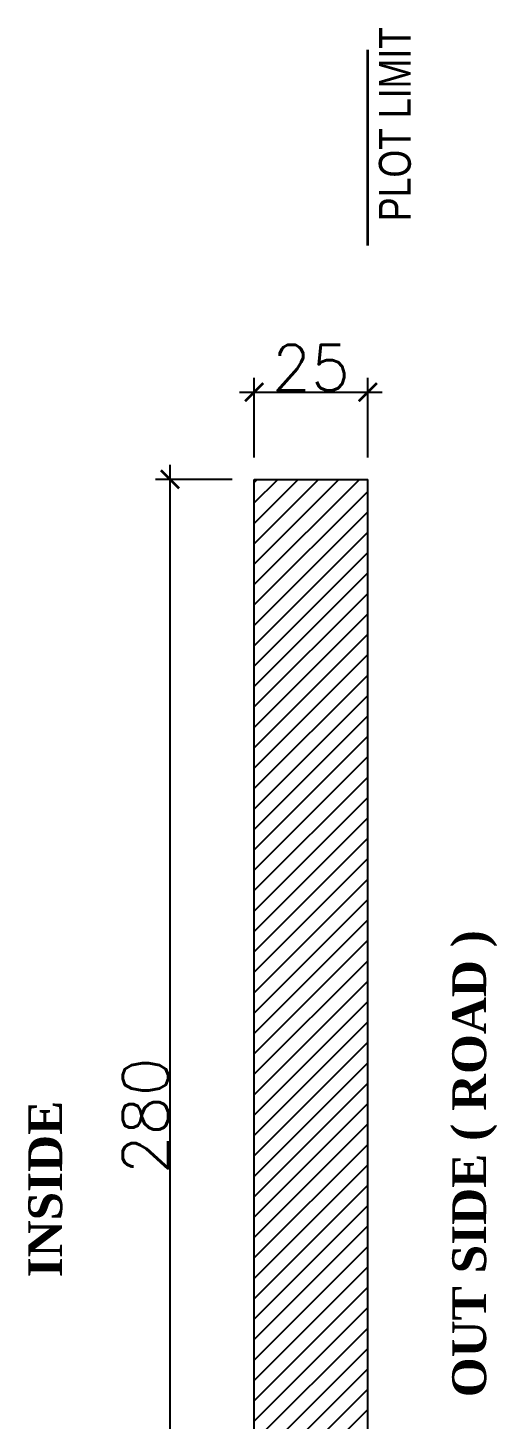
# Model space of a CAD drawing. Header units: centimetres. Extents: x -3744 to 3813, y -6963 to 3597.
# Drawn here: x -2143 to -1885, y -6384 to -5619 of the extents above; entities that cross this region are included whole.
import ezdxf

# ---------------------------------------------------------------- set-up
doc = ezdxf.new("R2010")
doc.units = ezdxf.units.CM
doc.header["$LTSCALE"] = 100
doc.header["$MEASUREMENT"] = 0
doc.linetypes.add('CENTER2', pattern=[1.125, 0.75, -0.125, 0.125, -0.125])
for name, color, linetype in [('AXIS', 9, 'CENTER2'), ('HATCH', 8, 'Continuous'), ('TEXT', 3, 'Continuous'), ('WALL-03', 2, 'Continuous')]:
    doc.layers.add(name, color=color, linetype=linetype)
doc.styles.add('22', font='romans.shx')
doc.styles.add('ARIAL', font='arial.ttf')
doc.styles.add('T3', font='timesbd.ttf')
doc.dimstyles.new('100', dxfattribs={"dimtxt": 15, "dimasz": 10, "dimexe": 8, "dimexo": 12, "dimgap": 6, "dimtad": 1, "dimdec": 0, "dimzin": 0, "dimdsep": 46, "dimtxsty": '22', "dimblk": 'ARCHTICK', "dimcen": 30, "dimdle": 8, "dimclrd": 1, "dimclre": 1, "dimclrt": 2, "dimadec": 0, "dimazin": 0, "dimtfac": 1, "dimtdec": 0, "dimtmove": 2, "dimatfit": 3, "dimldrblk": 'OBLIQUE', "dimfxl": 100, "dimtolj": 1, "dimtzin": 0, "dimarcsym": 0})

# ---------------------------------------------------------------- blocks, each defined once
blk = doc.blocks.new('_ARCHTICK')
at = {"color": 0, "linetype": 'ByBlock', "const_width": 0.15}
blk.add_lwpolyline([(-0.5, -0.5), (0.5, 0.5)], dxfattribs=at)
blk = doc.blocks.new('*D136')
at = {"layer": 'Defpoints', "color": 0, "transparency": 16777216}
for p in [(-2018.3, -5867.03), (-2064.57, -6567.29), (-2021.43, -6567.29, -0.02)]:
    blk.add_point(p, dxfattribs=at)
at = {"layer": 'WALL-03', "color": 4, "lineweight": -2, "transparency": 16777216}
for p, q in [((-2064.57, -5859.03), (-2064.57, -6575.29)), ((-2030.3, -5867.03), (-2072.57, -5867.03)), ((-2033.43, -6567.29), (-2072.57, -6567.29))]:
    blk.add_line(p, q, dxfattribs=at)
at = {"layer": 'WALL-03', "color": 4, "lineweight": -2, "transparency": 16777216, "xscale": 10, "yscale": 10, "zscale": 10}
for p, rotation in [((-2064.57, -5867.03), 90), ((-2064.57, -6567.29), 270)]:
    blk.add_blockref('_ARCHTICK', p, dxfattribs=dict(at, rotation=rotation))
at = {"layer": 'WALL-03', "color": 3, "transparency": 16777216, "insert": (-2078.07, -6217.16), "char_height": 25, "attachment_point": 5, "rotation": 90, "style": '22'}
blk.add_mtext('\\A1;280', dxfattribs=at)
blk = doc.blocks.new('_OBLIQUE')
at = {"color": 0, "linetype": 'ByBlock'}
blk.add_line((-0.5, -0.5), (0.5, 0.5), dxfattribs=at)
blk = doc.blocks.new('*D158')
at = {"layer": 'Defpoints', "color": 0, "transparency": 16777216}
for p in [(-1955.8, -5819.11), (-2018.3, -5867.03, 0.04), (-1955.8, -5867.03, 0.04)]:
    blk.add_point(p, dxfattribs=at)
at = {"layer": 'WALL-03', "color": 4, "lineweight": -2, "transparency": 16777216}
for p, q in [((-2018.3, -5855.03), (-2018.3, -5811.11)), ((-1955.8, -5855.03), (-1955.8, -5811.11)), ((-2026.3, -5819.11), (-1947.8, -5819.11))]:
    blk.add_line(p, q, dxfattribs=at)
at = {"layer": 'WALL-03', "color": 4, "lineweight": -2, "transparency": 16777216, "xscale": 10, "yscale": 10, "zscale": 10, "rotation": 180}
blk.add_blockref('_ARCHTICK', (-2018.3, -5819.11), dxfattribs=at)
at = {"layer": 'WALL-03', "color": 4, "lineweight": -2, "transparency": 16777216, "xscale": 10, "yscale": 10, "zscale": 10}
blk.add_blockref('_ARCHTICK', (-1955.8, -5819.11), dxfattribs=at)
at = {"layer": 'WALL-03', "color": 3, "transparency": 16777216, "insert": (-1987.05, -5805.61), "char_height": 25, "attachment_point": 5, "style": '22'}
blk.add_mtext('\\A1;25', dxfattribs=at)

msp = doc.modelspace()

# ---------------------------------------------------------------- hatches: boundary and pattern name
at = {"layer": 'HATCH'}
h = msp.add_hatch(dxfattribs=at)
h.set_pattern_fill('ANSI31', color=256, scale=2.5)
h.set_pattern_definition([(45, (-52703.09, -10574.6575), (-5.6126601, 5.6126601), [])])
h.paths.add_polyline_path([(-1955.8, -6704.44), (-1955.8, -5867.03), (-2018.3, -5867.03), (-2018.3, -6704.44), (-2018.71, -6704.44), (-2001.53, -6691.56), (-1979.65, -6717.32), (-1987.46, -6704.44)])

# ---------------------------------------------------------------- linework, layer by layer
at = {"layer": 'AXIS', "elevation": 0.06}
msp.add_lwpolyline([(-1955.8, -5917.74, 0, 0, 0), (-1955.8, -5738.5, 1.5, 1.5, 0), (-1955.8, -5630.61, 1.5, 1.5, 0)], format="xyseb", dxfattribs=at)
at = {"layer": 'WALL-03', "color": 6}
for p, q in [((-2018.3, -5867.03, 0.06), (-1955.8, -5867.03, 0.06)), ((-2018.3, -6704.44, 0.06), (-2018.3, -5867.03, 0.06)), ((-1955.8, -6704.44, 0.06), (-1955.8, -5867.03, 0.06))]:
    msp.add_line(p, q, dxfattribs=at)

# ---------------------------------------------------------------- texts
at = {"layer": 'TEXT', "style": 'ARIAL', "width": 0.8}
msp.add_text('PLOT LIMIT', height=17.55, rotation=90, dxfattribs=at).set_placement((-1932.14, -5725, 0.06))
at = {"layer": 'TEXT', "style": 'T3'}
for s, height, p in [('OUT SIDE ( ROAD )', 18.6667, (-1890.71, -6371.95, -473.34)), ('INSIDE', 18.667, (-2123.86, -6306.02, -473.25))]:
    msp.add_text(s, height=height, rotation=90, dxfattribs=at).set_placement(p)

# ---------------------------------------------------------------- dimensions: what is measured, and where the dimension line sits
at = {"layer": 'WALL-03'}
dim = msp.add_linear_dim(base=(-1955.8, -5819.11), p1=(-2018.3, -5867.03, 0.04), p2=(-1955.8, -5867.03, 0.04), text='25', dimstyle='100', override={"dimtxt": 25, "dimgap": 1, "dimclrd": 4, "dimclre": 4, "dimclrt": 3, "dimfxl": 0.075}, dxfattribs=at)
dim.commit()
dim.dimension.update_dxf_attribs({"geometry": '*D158', "text_midpoint": (-1987.05, -5805.61)})
dim = msp.add_linear_dim(base=(-2064.57, -6567.29, 0.06), p1=(-2018.3, -5867.03, 0.06), p2=(-2021.43, -6567.29, 0.05), angle=90, text='280', dimstyle='100', override={"dimtxt": 25, "dimgap": 1, "dimclrd": 4, "dimclre": 4, "dimclrt": 3, "dimfxl": 0.075}, dxfattribs=at)
dim.commit()
dim.dimension.update_dxf_attribs({"geometry": '*D136', "text_midpoint": (-2078.07, -6217.16, 0.06)})

doc.saveas('drawing.dxf')
